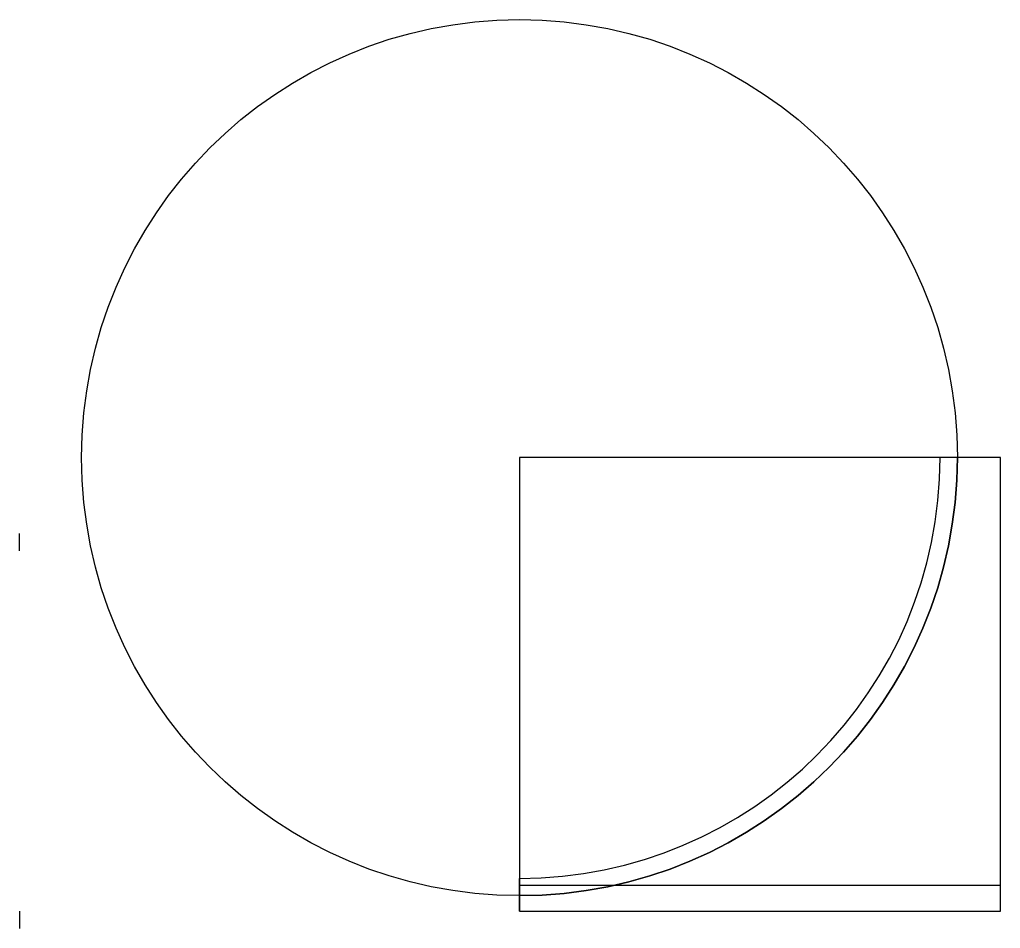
# Model space of a CAD drawing. Header units: millimetres. Extents: x -58 to 56, y -2 to 104.
import ezdxf

# ---------------------------------------------------------------- set-up
doc = ezdxf.new("R2010")
doc.units = ezdxf.units.MM
doc.layers.get('0').update_dxf_attribs({"linetype": 'CONTINUOUS'})

msp = doc.modelspace()

# ---------------------------------------------------------------- linework, layer by layer
for p, q in [((0, 52.71), (0, 0)), ((50.9, 52.71), (0, 52.71)), ((50.9, 52.71), (48.9, 52.71)), ((55.9, 52.71), (50.9, 52.71)), ((55.9, 0), (55.9, 52.71)), ((-58.11, 41.89), (-58.11, 43.89)), ((0, 0), (0, 3.81)), ((55.9, 3), (0, 3)), ((0, 0), (55.9, 0)), ((-58.11, 0), (-58.11, -2))]:
    msp.add_line(p, q)
msp.add_circle((0, 52.71), 50.9)
for radius, start, end in [(50.9, -90, 0), (48.9, 270, 360)]:
    msp.add_arc((0, 52.71), radius, start, end)

doc.saveas('drawing.dxf')
